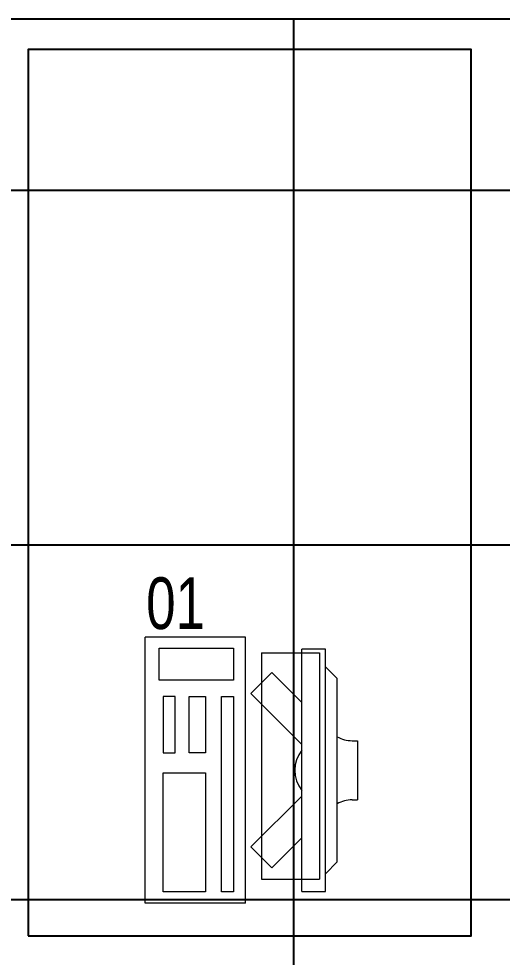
# Model space of a CAD drawing. Extents: x -12260 to 57327, y -29287 to 19916.
# Drawn here: x 45510 to 46329, y -4398 to -2810 of the extents above; entities that cross this region are included whole.
import ezdxf

# ---------------------------------------------------------------- set-up
doc = ezdxf.new("R2010")
doc.units = 0
doc.header["$LTSCALE"] = 0.25
doc.linetypes.add('DASHDOT', pattern=[25.4, 12.7, -6.35, 0, -6.35])
for name, color, linetype, lineweight in [('01-First Floor$0$72_EGR_EQP_TAG', 142, 'Continuous', 5), ('01-First Floor$0$LOADING', 253, 'Continuous', 5), ('01-First Floor$0$Walls', 251, 'Continuous', 5), ('E-LITE-CLNG-CNDT', 6, 'DASHDOT', 35)]:
    doc.layers.add(name, color=color, linetype=linetype, lineweight=lineweight)
doc.layers.add('01-First Floor$0$FALSE CEILING', color=251, linetype='Continuous')
doc.styles.add('01-First Floor$0$X3G_ENTITY_257CFD', font='swisscl.ttf', dxfattribs={"height": 200})

# ---------------------------------------------------------------- blocks, each defined once
blk = doc.blocks.new('01-First Floor$0$ITCWLS1-P')
at = {"layer": '01-First Floor$0$LOADING'}
for p, q in [((-0.17, 0.45), (-0.17, 0)), ((-0.17, 0.45), (0, 0.45)), ((0, 0.45), (0, 0)), ((-0.2651, 0.43, 0), (-0.3051, 0.43, 0)), ((-0.3051, 0.43, 0), (-0.3051, 0.02, 0)), ((-0.2651, 0.43, 0), (-0.2651, 0.02, 0)), ((-0.1496, 0.4305), (-0.1291, 0.4305)), ((-0.1291, 0.4305), (-0.1291, 0.4089)), ((-0.3251, 0.38, 0), (-0.3051, 0.4, 0)), ((-0.197, 0.4094), (-0.295, 0.4094)), ((-0.295, 0.0264), (-0.295, 0.4094)), ((-0.197, 0.0264), (-0.197, 0.4094)), ((-0.3251, 0.38, 0), (-0.3251, 0.07, 0)), ((-0.3503, 0.275), (-0.3596, 0.275)), ((-0.3596, 0.175), (-0.3596, 0.275)), ((-0.3503, 0.175), (-0.3596, 0.175)), ((-0.3251, 0.07, 0), (-0.3051, 0.05, 0)), ((-0.3051, 0.02, 0), (-0.2651, 0.02, 0)), ((-0.197, 0.0264), (-0.295, 0.0264)), ((-0.17, 0), (0, 0))]:
    blk.add_line(p, q, dxfattribs=at)
at = {"layer": '01-First Floor$0$LOADING', "extrusion": (2.48281e-10, 3.18408e-10, -1)}
for p, q in [((-0.2651, 0.3395), (-0.2144, 0.3902)), ((-0.1791, 0.3548), (-0.2144, 0.3902)), ((-0.2651, 0.2688), (-0.1791, 0.3548))]:
    blk.add_line(p, q, dxfattribs=at)
at = {"layer": '01-First Floor$0$LOADING', "extrusion": (2.48281e-10, -3.18408e-10, -1)}
for p, q in [((-0.2651, 0.1812), (-0.1791, 0.0952)), ((-0.2651, 0.1105), (-0.2144, 0.0598)), ((-0.1791, 0.0952), (-0.2144, 0.0598))]:
    blk.add_line(p, q, dxfattribs=at)
at = {"layer": '01-First Floor$0$LOADING'}
for points in [[(-0.1291, 0.4089), (-0.1291, 0.1), (-0.1496, 0.1), (-0.1496, 0.4305)], [(-0.1496, 0.1), (-0.1496, 0.1), (-0.1496, 0.1), (-0.1496, 0.1), (-0.1496, 0.1), (-0.1496, 0.1), (-0.1496, 0.1), (-0.1496, 0.1), (-0.1496, 0.1)], [(-0.1496, 0.1), (-0.1496, 0.1), (-0.1496, 0.1), (-0.1496, 0.1), (-0.1496, 0.1), (-0.1496, 0.1), (-0.1496, 0.1), (-0.1496, 0.1), (-0.1496, 0.1), (-0.1496, 0.1), (-0.1496, 0.1), (-0.1496, 0.1), (-0.1496, 0.1), (-0.1496, 0.1), (-0.1496, 0.1), (-0.1496, 0.1), (-0.1496, 0.1), (-0.1496, 0.1)], [(-0.1496, 0.1), (-0.1496, 0.1), (-0.1496, 0.1), (-0.1496, 0.1), (-0.1496, 0.1), (-0.1496, 0.1), (-0.1496, 0.1), (-0.1496, 0.1), (-0.1496, 0.1), (-0.1496, 0.1)], [(-0.1496, 0.1), (-0.1496, 0.1), (-0.1496, 0.1), (-0.1496, 0.1), (-0.1496, 0.1), (-0.1496, 0.1), (-0.1496, 0.1)], [(-0.1496, 0.1), (-0.1496, 0.1), (-0.1496, 0.1), (-0.1496, 0.1), (-0.1496, 0.1), (-0.1496, 0.1), (-0.1496, 0.1), (-0.1496, 0.1), (-0.1496, 0.1), (-0.1496, 0.1)], [(-0.1496, 0.1), (-0.1496, 0.1), (-0.1496, 0.1), (-0.1496, 0.1), (-0.1496, 0.1), (-0.1496, 0.1), (-0.1496, 0.1), (-0.1496, 0.1), (-0.1496, 0.1), (-0.1496, 0.1), (-0.1496, 0.1), (-0.1496, 0.1), (-0.1496, 0.1), (-0.1496, 0.1), (-0.1496, 0.1)], [(-0.1496, 0.1), (-0.1496, 0.1), (-0.1496, 0.1), (-0.1496, 0.1), (-0.1496, 0.1), (-0.1496, 0.1), (-0.1496, 0.1), (-0.1496, 0.1), (-0.1496, 0.1), (-0.1496, 0.1)], [(-0.1496, 0.1), (-0.1496, 0.1), (-0.1496, 0.1), (-0.1496, 0.1), (-0.1496, 0.1), (-0.1496, 0.1), (-0.1496, 0.1), (-0.1496, 0.1), (-0.1496, 0.1), (-0.1496, 0.1)], [(-0.1496, 0.1), (-0.1496, 0.1), (-0.1496, 0.1), (-0.1496, 0.1), (-0.1496, 0.1), (-0.1496, 0.1), (-0.1496, 0.1), (-0.1496, 0.1), (-0.1496, 0.1), (-0.1496, 0.1), (-0.1496, 0.1), (-0.1496, 0.1), (-0.1496, 0.1), (-0.1496, 0.1), (-0.1496, 0.1), (-0.1496, 0.1), (-0.1496, 0.1), (-0.1496, 0.1), (-0.1496, 0.1), (-0.1496, 0.1), (-0.1496, 0.1), (-0.1496, 0.1), (-0.1496, 0.1), (-0.1496, 0.1), (-0.1496, 0.1), (-0.1496, 0.1), (-0.1496, 0.1), (-0.1496, 0.1), (-0.1496, 0.1), (-0.1496, 0.1), (-0.1496, 0.1), (-0.1496, 0.1), (-0.1496, 0.1), (-0.1496, 0.1), (-0.1496, 0.1), (-0.1496, 0.1), (-0.1496, 0.1), (-0.1496, 0.1), (-0.1496, 0.1), (-0.1496, 0.1), (-0.1496, 0.1), (-0.1496, 0.1), (-0.1496, 0.1), (-0.1496, 0.1), (-0.1496, 0.1), (-0.1496, 0.1), (-0.1496, 0.1), (-0.1496, 0.1), (-0.1496, 0.1), (-0.1496, 0.1), (-0.1496, 0.1), (-0.1496, 0.1), (-0.1496, 0.1), (-0.1496, 0.1)], [(-0.1496, 0.1), (-0.1496, 0.1), (-0.1496, 0.1), (-0.1496, 0.1), (-0.1496, 0.1), (-0.1496, 0.1), (-0.1496, 0.1), (-0.1496, 0.1), (-0.1496, 0.1), (-0.1496, 0.1), (-0.1496, 0.1), (-0.1496, 0.1), (-0.1496, 0.1), (-0.1496, 0.1), (-0.1496, 0.1), (-0.1496, 0.1), (-0.1496, 0.1), (-0.1496, 0.1), (-0.1496, 0.1), (-0.1496, 0.1), (-0.1496, 0.1), (-0.1496, 0.1), (-0.1496, 0.1), (-0.1496, 0.1), (-0.1496, 0.1), (-0.1496, 0.1), (-0.1496, 0.1), (-0.1496, 0.1), (-0.1496, 0.1), (-0.1496, 0.1), (-0.1496, 0.1), (-0.1496, 0.1), (-0.1496, 0.1), (-0.1496, 0.1), (-0.1496, 0.1), (-0.1496, 0.1), (-0.1496, 0.1), (-0.1496, 0.1), (-0.1496, 0.1), (-0.1496, 0.1), (-0.1496, 0.1), (-0.1496, 0.1), (-0.1496, 0.1), (-0.1496, 0.1), (-0.1496, 0.1), (-0.1496, 0.1), (-0.1496, 0.1), (-0.1496, 0.1), (-0.1496, 0.1), (-0.1496, 0.1), (-0.1496, 0.1), (-0.1496, 0.1), (-0.1496, 0.1), (-0.1496, 0.1), (-0.1496, 0.1), (-0.1496, 0.1), (-0.1496, 0.1), (-0.1496, 0.1), (-0.1496, 0.1), (-0.1496, 0.1), (-0.1496, 0.1), (-0.1496, 0.1), (-0.1496, 0.1), (-0.1496, 0.1), (-0.1496, 0.1), (-0.1496, 0.1), (-0.1496, 0.1), (-0.1496, 0.1), (-0.1496, 0.1), (-0.1496, 0.1), (-0.1496, 0.1), (-0.1496, 0.1), (-0.1496, 0.1), (-0.1496, 0.1), (-0.1496, 0.1), (-0.1496, 0.1), (-0.1496, 0.1), (-0.1496, 0.1), (-0.1496, 0.1), (-0.1496, 0.1), (-0.1496, 0.1), (-0.1496, 0.1), (-0.1496, 0.1), (-0.1496, 0.1), (-0.1496, 0.1), (-0.1496, 0.1), (-0.1496, 0.1), (-0.1496, 0.1), (-0.1496, 0.1)], [(-0.1496, 0.1), (-0.1496, 0.1), (-0.1496, 0.1), (-0.1496, 0.1), (-0.1496, 0.1), (-0.1496, 0.1), (-0.1496, 0.1), (-0.1496, 0.1), (-0.1496, 0.1), (-0.1496, 0.1), (-0.1496, 0.1), (-0.1496, 0.1)], [(-0.1496, 0.1), (-0.1496, 0.1), (-0.1496, 0.1), (-0.1496, 0.1), (-0.1496, 0.1), (-0.1496, 0.1), (-0.1496, 0.1)], [(-0.1496, 0.1), (-0.1496, 0.1), (-0.1496, 0.1), (-0.1496, 0.1), (-0.1496, 0.1), (-0.1496, 0.1), (-0.1496, 0.1), (-0.1496, 0.1), (-0.1496, 0.1), (-0.1496, 0.1), (-0.1496, 0.1), (-0.1496, 0.1), (-0.1496, 0.1), (-0.1496, 0.1), (-0.1496, 0.1), (-0.1496, 0.1), (-0.1496, 0.1)], [(-0.1496, 0.1), (-0.1496, 0.1), (-0.1496, 0.1), (-0.1496, 0.1), (-0.1496, 0.1), (-0.1496, 0.1), (-0.1496, 0.1), (-0.1496, 0.1), (-0.1496, 0.1), (-0.1496, 0.1), (-0.1496, 0.1), (-0.1496, 0.1), (-0.1496, 0.1), (-0.1496, 0.1), (-0.1496, 0.1), (-0.1496, 0.1), (-0.1496, 0.1), (-0.1496, 0.1), (-0.1496, 0.1), (-0.1496, 0.1), (-0.1496, 0.1), (-0.1496, 0.1), (-0.1496, 0.1), (-0.1496, 0.1), (-0.1496, 0.1), (-0.1496, 0.1), (-0.1496, 0.1), (-0.1496, 0.1), (-0.1496, 0.1), (-0.1496, 0.1), (-0.1496, 0.1), (-0.1496, 0.1), (-0.1496, 0.1), (-0.1496, 0.1), (-0.1496, 0.1), (-0.1496, 0.1), (-0.1496, 0.1), (-0.1496, 0.1), (-0.1496, 0.1), (-0.1496, 0.1), (-0.1496, 0.1), (-0.1496, 0.1), (-0.1496, 0.1), (-0.1496, 0.1), (-0.1496, 0.1), (-0.1496, 0.1), (-0.1496, 0.1), (-0.1496, 0.1), (-0.1496, 0.1), (-0.1496, 0.1), (-0.1496, 0.1), (-0.1496, 0.1), (-0.1496, 0.1), (-0.1496, 0.1), (-0.1496, 0.1), (-0.1496, 0.1), (-0.1496, 0.1), (-0.1496, 0.1), (-0.1496, 0.1), (-0.1496, 0.1), (-0.1496, 0.1), (-0.1496, 0.1), (-0.1496, 0.1), (-0.1496, 0.1), (-0.1496, 0.1), (-0.1496, 0.1), (-0.1496, 0.1), (-0.1496, 0.1), (-0.1496, 0.1), (-0.1496, 0.1), (-0.1496, 0.1), (-0.1496, 0.1), (-0.1496, 0.1), (-0.1496, 0.1), (-0.1496, 0.1), (-0.1496, 0.1), (-0.1496, 0.1), (-0.1496, 0.1), (-0.1496, 0.1), (-0.1496, 0.1), (-0.1496, 0.1), (-0.1496, 0.1), (-0.1496, 0.1), (-0.1496, 0.1), (-0.1496, 0.1), (-0.1496, 0.1), (-0.1496, 0.1), (-0.1496, 0.1), (-0.1496, 0.1), (-0.1496, 0.1), (-0.1496, 0.1), (-0.1496, 0.1), (-0.1496, 0.1), (-0.1496, 0.1), (-0.1496, 0.1), (-0.1496, 0.1), (-0.1496, 0.1), (-0.1496, 0.1), (-0.1496, 0.1), (-0.1496, 0.1), (-0.1496, 0.1), (-0.1496, 0.1), (-0.1496, 0.1), (-0.1496, 0.1), (-0.1496, 0.1), (-0.1496, 0.1), (-0.1496, 0.1), (-0.1496, 0.1), (-0.1496, 0.1), (-0.1496, 0.1), (-0.1496, 0.1)], [(-0.1496, 0.1), (-0.1496, 0.1), (-0.1496, 0.1), (-0.1496, 0.1), (-0.1496, 0.1), (-0.1496, 0.1), (-0.1496, 0.1), (-0.1496, 0.1)]]:
    blk.add_lwpolyline(points, dxfattribs=at)
for points in [[(-0.1019, 0.4305), (-0.0304, 0.4305), (-0.0304, 0.2294), (-0.1019, 0.2294)], [(-0.1019, 0.1954), (-0.0747, 0.1954), (-0.0747, 0.1), (-0.1019, 0.1)], [(-0.0304, 0.1954), (-0.0508, 0.1954), (-0.0508, 0.1), (-0.0304, 0.1)], [(-0.1496, 0.1), (-0.1496, 0.1), (-0.1496, 0.1), (-0.1496, 0.1), (-0.1496, 0.1), (-0.1496, 0.1), (-0.1496, 0.1), (-0.1496, 0.1), (-0.1496, 0.1), (-0.1496, 0.1), (-0.1496, 0.1), (-0.1496, 0.1), (-0.1496, 0.1), (-0.1496, 0.1), (-0.1496, 0.1), (-0.1496, 0.1), (-0.1496, 0.1), (-0.1496, 0.1), (-0.1496, 0.1), (-0.1496, 0.1), (-0.1496, 0.1), (-0.1496, 0.1), (-0.1496, 0.1), (-0.1496, 0.1), (-0.1496, 0.1), (-0.1496, 0.1), (-0.1496, 0.1), (-0.1496, 0.1), (-0.1496, 0.1), (-0.1496, 0.1), (-0.1496, 0.1), (-0.1496, 0.1), (-0.1496, 0.1), (-0.1496, 0.1), (-0.1496, 0.1), (-0.1496, 0.1), (-0.1496, 0.1), (-0.1496, 0.1), (-0.1496, 0.1), (-0.1496, 0.1), (-0.1496, 0.1), (-0.1496, 0.1), (-0.1496, 0.1), (-0.1496, 0.1), (-0.1496, 0.1), (-0.1496, 0.1), (-0.1496, 0.1), (-0.1496, 0.1), (-0.1496, 0.1), (-0.1496, 0.1), (-0.1496, 0.1), (-0.1496, 0.1), (-0.1496, 0.1), (-0.1496, 0.1), (-0.1496, 0.1), (-0.1496, 0.1), (-0.1496, 0.1), (-0.1496, 0.1), (-0.1496, 0.1), (-0.1496, 0.1), (-0.1496, 0.1), (-0.1496, 0.1), (-0.1496, 0.1), (-0.1496, 0.1), (-0.1496, 0.1), (-0.1496, 0.1), (-0.1496, 0.1), (-0.1496, 0.1), (-0.1496, 0.1), (-0.1496, 0.1), (-0.1496, 0.1), (-0.1496, 0.1), (-0.1496, 0.1), (-0.1496, 0.1), (-0.1496, 0.1), (-0.1496, 0.1), (-0.1496, 0.1), (-0.1496, 0.1), (-0.1496, 0.1), (-0.1496, 0.1), (-0.1496, 0.1), (-0.1496, 0.1), (-0.1496, 0.1), (-0.1496, 0.1), (-0.1496, 0.1), (-0.1496, 0.1), (-0.1496, 0.1), (-0.1496, 0.1), (-0.1496, 0.1), (-0.1496, 0.1), (-0.1496, 0.1), (-0.1496, 0.1), (-0.1496, 0.1), (-0.1496, 0.1), (-0.1496, 0.1), (-0.1496, 0.1), (-0.1496, 0.1), (-0.1496, 0.1), (-0.1496, 0.1), (-0.1496, 0.1), (-0.1496, 0.1), (-0.1496, 0.1), (-0.1496, 0.1), (-0.1496, 0.1), (-0.1496, 0.1), (-0.1496, 0.1), (-0.1496, 0.1), (-0.1496, 0.1), (-0.1496, 0.1), (-0.1496, 0.1), (-0.1496, 0.1), (-0.1496, 0.1), (-0.1496, 0.1), (-0.1496, 0.1), (-0.1496, 0.1), (-0.1496, 0.1), (-0.1496, 0.1), (-0.1496, 0.1), (-0.1496, 0.1), (-0.1496, 0.1), (-0.1496, 0.1), (-0.1496, 0.1), (-0.1496, 0.1), (-0.1496, 0.1), (-0.1496, 0.1), (-0.1496, 0.1), (-0.1496, 0.1), (-0.1496, 0.1), (-0.1496, 0.1), (-0.1496, 0.1), (-0.1496, 0.1), (-0.1496, 0.1), (-0.1496, 0.1), (-0.1496, 0.1), (-0.1496, 0.1), (-0.1496, 0.1), (-0.1496, 0.1), (-0.1496, 0.1), (-0.1496, 0.1), (-0.1496, 0.1), (-0.1496, 0.1), (-0.1496, 0.1), (-0.1496, 0.1), (-0.1496, 0.1), (-0.1496, 0.1), (-0.1496, 0.1), (-0.1496, 0.1), (-0.1496, 0.1), (-0.1496, 0.1), (-0.1496, 0.1), (-0.1496, 0.1), (-0.1496, 0.1), (-0.1496, 0.1), (-0.1496, 0.1), (-0.1496, 0.1), (-0.1496, 0.1), (-0.1496, 0.1), (-0.1496, 0.1), (-0.1496, 0.1), (-0.1496, 0.1), (-0.1496, 0.1), (-0.1496, 0.1), (-0.1496, 0.1), (-0.1496, 0.1), (-0.1496, 0.1), (-0.1496, 0.1), (-0.1496, 0.1), (-0.1496, 0.1), (-0.1496, 0.1), (-0.1496, 0.1), (-0.1496, 0.1), (-0.1496, 0.1), (-0.1496, 0.1), (-0.1496, 0.1), (-0.1496, 0.1), (-0.1496, 0.1), (-0.1496, 0.1), (-0.1496, 0.1), (-0.1496, 0.1), (-0.1496, 0.1), (-0.1496, 0.1), (-0.1496, 0.1), (-0.1496, 0.1), (-0.1496, 0.1), (-0.1496, 0.1), (-0.1496, 0.1), (-0.1496, 0.1), (-0.1496, 0.1), (-0.1496, 0.1), (-0.1496, 0.1), (-0.1496, 0.1), (-0.1496, 0.1), (-0.1496, 0.1), (-0.1496, 0.1), (-0.1496, 0.1), (-0.1496, 0.1), (-0.1496, 0.1), (-0.1496, 0.1), (-0.1496, 0.1), (-0.1496, 0.1), (-0.1496, 0.1), (-0.1496, 0.1), (-0.1496, 0.1), (-0.1496, 0.1), (-0.1496, 0.1), (-0.1496, 0.1), (-0.1496, 0.1), (-0.1496, 0.1), (-0.1496, 0.1), (-0.1496, 0.1), (-0.1496, 0.1), (-0.1496, 0.1), (-0.1496, 0.1), (-0.1496, 0.1), (-0.1496, 0.1), (-0.1496, 0.1), (-0.1496, 0.1), (-0.1496, 0.1), (-0.1496, 0.1), (-0.1496, 0.1), (-0.1496, 0.1), (-0.1496, 0.1), (-0.1496, 0.1), (-0.1496, 0.1), (-0.1496, 0.1), (-0.1496, 0.1), (-0.1496, 0.1), (-0.1496, 0.1), (-0.1496, 0.1), (-0.1496, 0.1), (-0.1496, 0.1), (-0.1496, 0.1), (-0.1496, 0.1), (-0.1496, 0.1), (-0.1496, 0.1), (-0.1496, 0.1), (-0.1496, 0.1), (-0.1496, 0.1), (-0.1496, 0.1), (-0.1496, 0.1), (-0.1496, 0.1), (-0.1496, 0.1), (-0.1496, 0.1), (-0.1496, 0.1), (-0.1496, 0.1), (-0.1496, 0.1), (-0.1496, 0.1), (-0.1496, 0.1), (-0.1496, 0.1), (-0.1496, 0.1), (-0.1496, 0.1), (-0.1496, 0.1), (-0.1496, 0.1), (-0.1496, 0.1), (-0.1496, 0.1), (-0.1496, 0.1), (-0.1496, 0.1), (-0.1496, 0.1), (-0.1496, 0.1), (-0.1496, 0.1), (-0.1496, 0.1), (-0.1496, 0.1), (-0.1496, 0.1), (-0.1496, 0.1), (-0.1496, 0.1), (-0.1496, 0.1), (-0.1496, 0.1), (-0.1496, 0.1), (-0.1496, 0.1), (-0.1496, 0.1), (-0.1496, 0.1), (-0.1496, 0.1), (-0.1496, 0.1), (-0.1496, 0.1), (-0.1496, 0.1), (-0.1496, 0.1), (-0.1496, 0.1)], [(-0.1496, 0.1), (-0.1496, 0.1), (-0.1496, 0.1), (-0.1496, 0.1), (-0.1496, 0.1), (-0.1496, 0.1), (-0.1496, 0.1), (-0.1496, 0.1), (-0.1496, 0.1), (-0.1496, 0.1), (-0.1496, 0.1), (-0.1496, 0.1), (-0.1496, 0.1), (-0.1496, 0.1), (-0.1496, 0.1), (-0.1496, 0.1), (-0.1496, 0.1), (-0.1496, 0.1), (-0.1496, 0.1), (-0.1496, 0.1), (-0.1496, 0.1), (-0.1496, 0.1), (-0.1496, 0.1), (-0.1496, 0.1), (-0.1496, 0.1), (-0.1496, 0.1), (-0.1496, 0.1), (-0.1496, 0.1), (-0.1496, 0.1), (-0.1496, 0.1), (-0.1496, 0.1), (-0.1496, 0.1), (-0.1496, 0.1), (-0.1496, 0.1), (-0.1496, 0.1), (-0.1496, 0.1), (-0.1496, 0.1), (-0.1496, 0.1), (-0.1496, 0.1), (-0.1496, 0.1), (-0.1496, 0.1), (-0.1496, 0.1), (-0.1496, 0.1), (-0.1496, 0.1), (-0.1496, 0.1), (-0.1496, 0.1), (-0.1496, 0.1), (-0.1496, 0.1), (-0.1496, 0.1), (-0.1496, 0.1), (-0.1496, 0.1), (-0.1496, 0.1), (-0.1496, 0.1), (-0.1496, 0.1), (-0.1496, 0.1), (-0.1496, 0.1), (-0.1496, 0.1), (-0.1496, 0.1), (-0.1496, 0.1), (-0.1496, 0.1), (-0.1496, 0.1), (-0.1496, 0.1), (-0.1496, 0.1), (-0.1496, 0.1), (-0.1496, 0.1), (-0.1496, 0.1), (-0.1496, 0.1), (-0.1496, 0.1), (-0.1496, 0.1), (-0.1496, 0.1), (-0.1496, 0.1), (-0.1496, 0.1), (-0.1496, 0.1), (-0.1496, 0.1), (-0.1496, 0.1), (-0.1496, 0.1), (-0.1496, 0.1), (-0.1496, 0.1), (-0.1496, 0.1), (-0.1496, 0.1), (-0.1496, 0.1), (-0.1496, 0.1), (-0.1496, 0.1), (-0.1496, 0.1), (-0.1496, 0.1), (-0.1496, 0.1), (-0.1496, 0.1), (-0.1496, 0.1), (-0.1496, 0.1), (-0.1496, 0.1), (-0.1496, 0.1), (-0.1496, 0.1), (-0.1496, 0.1), (-0.1496, 0.1), (-0.1496, 0.1), (-0.1496, 0.1), (-0.1496, 0.1), (-0.1496, 0.1), (-0.1496, 0.1), (-0.1496, 0.1), (-0.1496, 0.1), (-0.1496, 0.1), (-0.1496, 0.1), (-0.1496, 0.1), (-0.1496, 0.1), (-0.1496, 0.1), (-0.1496, 0.1), (-0.1496, 0.1), (-0.1496, 0.1), (-0.1496, 0.1), (-0.1496, 0.1), (-0.1496, 0.1), (-0.1496, 0.1), (-0.1496, 0.1), (-0.1496, 0.1), (-0.1496, 0.1), (-0.1496, 0.1), (-0.1496, 0.1), (-0.1496, 0.1), (-0.1496, 0.1), (-0.1496, 0.1), (-0.1496, 0.1), (-0.1496, 0.1), (-0.1496, 0.1), (-0.1496, 0.1), (-0.1496, 0.1), (-0.1496, 0.1), (-0.1496, 0.1), (-0.1496, 0.1), (-0.1496, 0.1), (-0.1496, 0.1), (-0.1496, 0.1), (-0.1496, 0.1), (-0.1496, 0.1), (-0.1496, 0.1), (-0.1496, 0.1), (-0.1496, 0.1), (-0.1496, 0.1), (-0.1496, 0.1), (-0.1496, 0.1), (-0.1496, 0.1), (-0.1496, 0.1), (-0.1496, 0.1), (-0.1496, 0.1), (-0.1496, 0.1), (-0.1496, 0.1), (-0.1496, 0.1), (-0.1496, 0.1), (-0.1496, 0.1), (-0.1496, 0.1), (-0.1496, 0.1), (-0.1496, 0.1), (-0.1496, 0.1), (-0.1496, 0.1), (-0.1496, 0.1), (-0.1496, 0.1), (-0.1496, 0.1), (-0.1496, 0.1), (-0.1496, 0.1), (-0.1496, 0.1), (-0.1496, 0.1), (-0.1496, 0.1), (-0.1496, 0.1), (-0.1496, 0.1), (-0.1496, 0.1), (-0.1496, 0.1), (-0.1496, 0.1), (-0.1496, 0.1), (-0.1496, 0.1), (-0.1496, 0.1), (-0.1496, 0.1), (-0.1496, 0.1), (-0.1496, 0.1), (-0.1496, 0.1), (-0.1496, 0.1), (-0.1496, 0.1), (-0.1496, 0.1), (-0.1496, 0.1), (-0.1496, 0.1), (-0.1496, 0.1), (-0.1496, 0.1), (-0.1496, 0.1), (-0.1496, 0.1), (-0.1496, 0.1), (-0.1496, 0.1), (-0.1496, 0.1), (-0.1496, 0.1), (-0.1496, 0.1), (-0.1496, 0.1), (-0.1496, 0.1), (-0.1496, 0.1), (-0.1496, 0.1), (-0.1496, 0.1), (-0.1496, 0.1), (-0.1496, 0.1), (-0.1496, 0.1), (-0.1496, 0.1), (-0.1496, 0.1), (-0.1496, 0.1), (-0.1496, 0.1), (-0.1496, 0.1), (-0.1496, 0.1), (-0.1496, 0.1), (-0.1496, 0.1), (-0.1496, 0.1), (-0.1496, 0.1), (-0.1496, 0.1), (-0.1496, 0.1), (-0.1496, 0.1), (-0.1496, 0.1), (-0.1496, 0.1), (-0.1496, 0.1), (-0.1496, 0.1), (-0.1496, 0.1)], [(-0.1496, 0.1), (-0.1496, 0.1), (-0.1496, 0.1), (-0.1496, 0.1), (-0.1496, 0.1), (-0.1496, 0.1), (-0.1496, 0.1), (-0.1496, 0.1), (-0.1496, 0.1), (-0.1496, 0.1), (-0.1496, 0.1), (-0.1496, 0.1), (-0.1496, 0.1), (-0.1496, 0.1), (-0.1496, 0.1), (-0.1496, 0.1), (-0.1496, 0.1), (-0.1496, 0.1), (-0.1496, 0.1), (-0.1496, 0.1), (-0.1496, 0.1), (-0.1496, 0.1), (-0.1496, 0.1), (-0.1496, 0.1), (-0.1496, 0.1), (-0.1496, 0.1), (-0.1496, 0.1), (-0.1496, 0.1), (-0.1496, 0.1), (-0.1496, 0.1), (-0.1496, 0.1), (-0.1496, 0.1), (-0.1496, 0.1), (-0.1496, 0.1), (-0.1496, 0.1), (-0.1496, 0.1), (-0.1496, 0.1), (-0.1496, 0.1), (-0.1496, 0.1), (-0.1496, 0.1), (-0.1496, 0.1), (-0.1496, 0.1), (-0.1496, 0.1), (-0.1496, 0.1), (-0.1496, 0.1), (-0.1496, 0.1), (-0.1496, 0.1), (-0.1496, 0.1), (-0.1496, 0.1), (-0.1496, 0.1), (-0.1496, 0.1), (-0.1496, 0.1), (-0.1496, 0.1), (-0.1496, 0.1), (-0.1496, 0.1), (-0.1496, 0.1), (-0.1496, 0.1), (-0.1496, 0.1), (-0.1496, 0.1), (-0.1496, 0.1), (-0.1496, 0.1), (-0.1496, 0.1), (-0.1496, 0.1), (-0.1496, 0.1), (-0.1496, 0.1), (-0.1496, 0.1), (-0.1496, 0.1), (-0.1496, 0.1), (-0.1496, 0.1), (-0.1496, 0.1), (-0.1496, 0.1), (-0.1496, 0.1), (-0.1496, 0.1), (-0.1496, 0.1), (-0.1496, 0.1), (-0.1496, 0.1), (-0.1496, 0.1), (-0.1496, 0.1), (-0.1496, 0.1), (-0.1496, 0.1), (-0.1496, 0.1), (-0.1496, 0.1), (-0.1496, 0.1), (-0.1496, 0.1), (-0.1496, 0.1), (-0.1496, 0.1), (-0.1496, 0.1), (-0.1496, 0.1), (-0.1496, 0.1), (-0.1496, 0.1), (-0.1496, 0.1), (-0.1496, 0.1), (-0.1496, 0.1), (-0.1496, 0.1), (-0.1496, 0.1), (-0.1496, 0.1), (-0.1496, 0.1), (-0.1496, 0.1), (-0.1496, 0.1), (-0.1496, 0.1), (-0.1496, 0.1), (-0.1496, 0.1), (-0.1496, 0.1), (-0.1496, 0.1), (-0.1496, 0.1), (-0.1496, 0.1), (-0.1496, 0.1), (-0.1496, 0.1), (-0.1496, 0.1), (-0.1496, 0.1), (-0.1496, 0.1), (-0.1496, 0.1), (-0.1496, 0.1), (-0.1496, 0.1), (-0.1496, 0.1), (-0.1496, 0.1), (-0.1496, 0.1), (-0.1496, 0.1), (-0.1496, 0.1), (-0.1496, 0.1), (-0.1496, 0.1), (-0.1496, 0.1), (-0.1496, 0.1), (-0.1496, 0.1), (-0.1496, 0.1), (-0.1496, 0.1), (-0.1496, 0.1), (-0.1496, 0.1), (-0.1496, 0.1), (-0.1496, 0.1), (-0.1496, 0.1), (-0.1496, 0.1), (-0.1496, 0.1), (-0.1496, 0.1), (-0.1496, 0.1), (-0.1496, 0.1), (-0.1496, 0.1), (-0.1496, 0.1), (-0.1496, 0.1), (-0.1496, 0.1), (-0.1496, 0.1), (-0.1496, 0.1), (-0.1496, 0.1), (-0.1496, 0.1), (-0.1496, 0.1), (-0.1496, 0.1), (-0.1496, 0.1), (-0.1496, 0.1), (-0.1496, 0.1), (-0.1496, 0.1), (-0.1496, 0.1), (-0.1496, 0.1), (-0.1496, 0.1), (-0.1496, 0.1), (-0.1496, 0.1), (-0.1496, 0.1), (-0.1496, 0.1), (-0.1496, 0.1), (-0.1496, 0.1), (-0.1496, 0.1), (-0.1496, 0.1), (-0.1496, 0.1), (-0.1496, 0.1), (-0.1496, 0.1), (-0.1496, 0.1), (-0.1496, 0.1), (-0.1496, 0.1), (-0.1496, 0.1), (-0.1496, 0.1), (-0.1496, 0.1), (-0.1496, 0.1), (-0.1496, 0.1), (-0.1496, 0.1), (-0.1496, 0.1), (-0.1496, 0.1), (-0.1496, 0.1), (-0.1496, 0.1), (-0.1496, 0.1), (-0.1496, 0.1), (-0.1496, 0.1), (-0.1496, 0.1), (-0.1496, 0.1), (-0.1496, 0.1), (-0.1496, 0.1), (-0.1496, 0.1), (-0.1496, 0.1), (-0.1496, 0.1), (-0.1496, 0.1), (-0.1496, 0.1), (-0.1496, 0.1), (-0.1496, 0.1), (-0.1496, 0.1), (-0.1496, 0.1), (-0.1496, 0.1), (-0.1496, 0.1), (-0.1496, 0.1), (-0.1496, 0.1), (-0.1496, 0.1), (-0.1496, 0.1), (-0.1496, 0.1), (-0.1496, 0.1), (-0.1496, 0.1), (-0.1496, 0.1), (-0.1496, 0.1), (-0.1496, 0.1), (-0.1496, 0.1), (-0.1496, 0.1), (-0.1496, 0.1), (-0.1496, 0.1), (-0.1496, 0.1), (-0.1496, 0.1), (-0.1496, 0.1), (-0.1496, 0.1), (-0.1496, 0.1), (-0.1496, 0.1), (-0.1496, 0.1), (-0.1496, 0.1), (-0.1496, 0.1), (-0.1496, 0.1)], [(-0.1496, 0.0727), (-0.0236, 0.0727), (-0.0236, 0.0182), (-0.1496, 0.0182)]]:
    blk.add_lwpolyline(points, close=True, dxfattribs=at)
for centre, radius, start, end in [((-0.3503, 0.325), 0.05, 270, 300.3093), ((-0.3089, 0.225), 0.0556, 321.9431, 38.0569), ((-0.3503, 0.125), 0.05, 59.6907, 90)]:
    blk.add_arc(centre, radius, start, end, dxfattribs=at)
blk = doc.blocks.new('01-First Floor')
at = {"layer": '01-First Floor$0$FALSE CEILING', "linetype": 'Continuous'}
for p, q in [((45976, -6100), (45976, -2810)), ((44776, -3100), (48976, -3100)), ((44776, -3700), (48976, -3700)), ((44776, -4300), (48976, -4300))]:
    blk.add_line(p, q, dxfattribs=at)
at = {"layer": '01-First Floor$0$FALSE CEILING'}
blk.add_lwpolyline([(44776, -2810), (48976, -2810), (48976, -6100), (44776, -6100)], close=True, dxfattribs=at)
at = {"layer": '01-First Floor$0$FALSE CEILING', "elevation": -0.1}
blk.add_lwpolyline([(45526, -4361.9), (46276, -4361.9), (46276, -2861.9), (45526, -2861.9)], close=True, dxfattribs=at)
at = {"layer": '01-First Floor$0$LOADING', "elevation": -0.1}
blk.add_lwpolyline([(45526, -4361.9), (46276, -4361.9), (46276, -2861.9), (45526, -2861.9)], close=True, dxfattribs=at)
at = {"layer": '01-First Floor$0$Walls'}
blk.add_line((44776, -2810), (48976, -2810), dxfattribs=at)
at = {"layer": '01-First Floor$0$LOADING', "extrusion": (-8.01373e-06, -1.9399e-16, 1), "xscale": 1000.000000000013, "yscale": 1000.000000000013, "zscale": 1000.000000000013, "rotation": 180}
blk.add_blockref('01-First Floor$0$ITCWLS1-P', (45724.1, -3856.5, -0.5), dxfattribs=at)
at = {"layer": '01-First Floor$0$72_EGR_EQP_TAG', "insert": (45775.6, -3755.1, -0.1), "char_height": 87.47, "attachment_point": 2, "style": '01-First Floor$0$X3G_ENTITY_257CFD'}
blk.add_mtext('01', dxfattribs=at)

msp = doc.modelspace()

# ---------------------------------------------------------------- block references
at = {"layer": 'E-LITE-CLNG-CNDT'}
msp.add_blockref('01-First Floor', (0, 0), dxfattribs=at)

doc.saveas('drawing.dxf')
